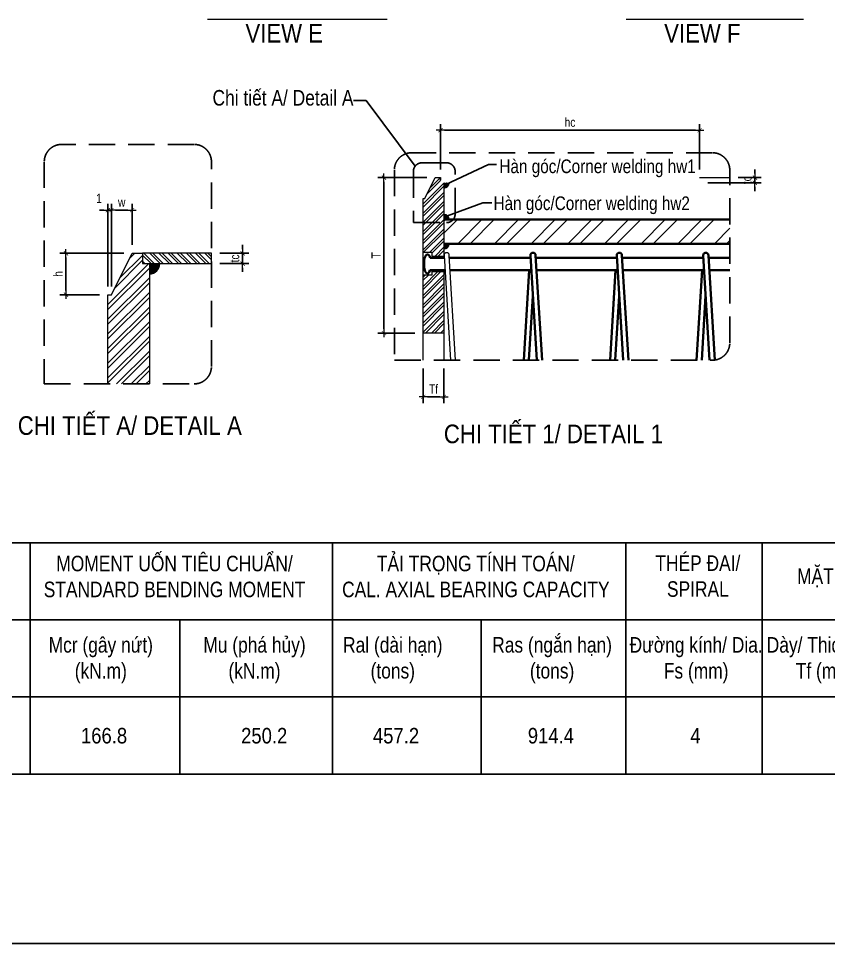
# Model space of a CAD drawing. Header units: millimetres. Extents: x -2123450 to -961021, y -260876 to 649159.
# Drawn here: x -1452974 to -1433439, y 92014 to 114337 of the extents above; entities that cross this region are included whole.
import ezdxf
from ezdxf.enums import TextEntityAlignment as Align

# ---------------------------------------------------------------- set-up
doc = ezdxf.new("R2010")
doc.units = ezdxf.units.MM
doc.header["$LTSCALE"] = 1000
doc.header["$MEASUREMENT"] = 0
doc.header["$PDMODE"] = 66
doc.linetypes.add('HIDDEN2', pattern=[4.7625, 3.175, -1.5875])
doc.layers.get('0').update_dxf_attribs({"linetype": 'CONTINUOUS'})
doc.layers.get('DEFPOINTS').update_dxf_attribs({"linetype": 'CONTINUOUS'})
for name, color, linetype, lineweight in [('4.DIM-F', 1, 'CONTINUOUS', 15), ('NDC_S_CONTINUOUS', 3, 'CONTINUOUS', 20), ('NDC_S_DIM', 1, 'CONTINUOUS', 9), ('NDC_S_HATCH MATERIAL', 8, 'CONTINUOUS', 13), ('NDC_S_REBAR', 4, 'CONTINUOUS', 35), ('NDC_S_VN TEXT', 7, 'CONTINUOUS', 9), ('netmanh', 6, 'CONTINUOUS', 15)]:
    doc.layers.add(name, color=color, linetype=linetype, lineweight=lineweight)
doc.styles.add('NDC_ARIAL', font='arial.ttf', dxfattribs={"width": 0.8})
doc.dimstyles.new('DIM', dxfattribs={"dimtxt": 0.03, "dimasz": 0.035, "dimexe": 0.03, "dimexo": 0.03, "dimgap": 0.005, "dimtad": 1, "dimdec": 0, "dimlfac": 10000, "dimzin": 0, "dimdsep": 46, "dimtxsty": 'NDC_ARIAL', "dimblk": 'DOTSMALL', "dimcen": 0.05, "dimclrd": 1, "dimclre": 1, "dimadec": 0, "dimazin": 0, "dimtfac": 1, "dimtdec": 0, "dimtofl": 0, "dimtmove": 0, "dimatfit": 3, "dimfxl": 0.03, "dimtolj": 1, "dimtzin": 0, "dimarcsym": 0})
doc.dimstyles.new('NDC_1-100', dxfattribs={"dimscale": 100, "dimtxt": 2.2, "dimasz": 1, "dimexe": 1.5, "dimexo": 2, "dimgap": 0.8, "dimtad": 1, "dimdec": 0, "dimdsep": 46, "dimtxsty": 'NDC_ARIAL', "dimblk": 'DIMMARK', "dimcen": 49999.938995, "dimdle": 1.5, "dimclrd": 1, "dimclre": 1, "dimclrt": 3, "dimadec": 0, "dimazin": 0, "dimtfac": 1, "dimtdec": 0, "dimtix": 1, "dimtmove": 2, "dimatfit": 3, "dimfxl": 1, "dimarcsym": 0})

# ---------------------------------------------------------------- blocks, each defined once
blk = doc.blocks.new('DIMMARK')
at = {"layer": 'NDC_S_DIM', "color": 1}
blk.add_line((-1.5, 0), (1, 0), dxfattribs=at)
at = {"layer": 'NDC_S_DIM', "color": 2, "const_width": 0.15}
blk.add_lwpolyline([(-0.5, -0.5), (0.5, 0.5)], dxfattribs=at)
blk = doc.blocks.new('*D502')
at = {"layer": 'DEFPOINTS', "color": 0, "transparency": 16777216}
for p in [(-1448321, 108671), (-1447568, 108671), (-1448321, 108421)]:
    blk.add_point(p, dxfattribs=at)
at = {"layer": 'NDC_S_DIM', "color": 1, "lineweight": -2, "transparency": 16777216}
for p, q in [((-1447568, 108771), (-1447568, 108871)), ((-1448121, 108671), (-1447418, 108671)), ((-1447568, 108421), (-1447568, 108671)), ((-1448121, 108421), (-1447418, 108421)), ((-1447568, 108321), (-1447568, 108221))]:
    blk.add_line(p, q, dxfattribs=at)
at = {"layer": 'NDC_S_DIM', "color": 1, "lineweight": -2, "transparency": 16777216, "xscale": 100, "yscale": 100, "zscale": 100}
for p, rotation in [((-1447568, 108671), 270), ((-1447568, 108421), 90)]:
    blk.add_blockref('DIMMARK', p, dxfattribs=dict(at, rotation=rotation))
at = {"layer": 'NDC_S_DIM', "color": 3, "transparency": 16777216, "insert": (-1447760, 108546), "char_height": 220, "attachment_point": 5, "rotation": 90, "style": 'NDC_ARIAL'}
blk.add_mtext('tc', dxfattribs=at)
blk = doc.blocks.new('*D503')
at = {"layer": 'DEFPOINTS', "color": 0, "transparency": 16777216}
for p in [(-1450818, 109712), (-1450818, 107671), (-1450735, 107671)]:
    blk.add_point(p, dxfattribs=at)
at = {"layer": 'NDC_S_DIM', "color": 1, "lineweight": -2, "transparency": 16777216}
for p, q in [((-1450818, 107871), (-1450818, 109862)), ((-1450735, 107871), (-1450735, 109862)), ((-1450918, 109712), (-1451018, 109712)), ((-1450735, 109712), (-1450818, 109712)), ((-1450635, 109712), (-1450535, 109712))]:
    blk.add_line(p, q, dxfattribs=at)
at = {"layer": 'NDC_S_DIM', "color": 1, "lineweight": -2, "transparency": 16777216, "xscale": 100, "yscale": 100, "zscale": 100}
blk.add_blockref('DIMMARK', (-1450818, 109712), dxfattribs=at)
at = {"layer": 'NDC_S_DIM', "color": 1, "lineweight": -2, "transparency": 16777216, "xscale": 100, "yscale": 100, "zscale": 100, "rotation": 180}
blk.add_blockref('DIMMARK', (-1450735, 109712), dxfattribs=at)
at = {"layer": 'NDC_S_DIM', "color": 3, "transparency": 16777216, "insert": (-1451034, 109998), "char_height": 220, "attachment_point": 5, "style": 'NDC_ARIAL'}
blk.add_mtext('1', dxfattribs=at)
blk = doc.blocks.new('*D504')
at = {"layer": 'DEFPOINTS', "color": 0, "transparency": 16777216}
for p in [(-1450235, 109712), (-1450235, 108671), (-1450735, 107671)]:
    blk.add_point(p, dxfattribs=at)
at = {"layer": 'NDC_S_DIM', "color": 1, "lineweight": -2, "transparency": 16777216}
for p, q in [((-1450735, 107871), (-1450735, 109862)), ((-1450235, 108871), (-1450235, 109862)), ((-1450635, 109712), (-1450335, 109712))]:
    blk.add_line(p, q, dxfattribs=at)
at = {"layer": 'NDC_S_DIM', "color": 1, "lineweight": -2, "transparency": 16777216, "xscale": 100, "yscale": 100, "zscale": 100, "rotation": 180}
blk.add_blockref('DIMMARK', (-1450735, 109712), dxfattribs=at)
at = {"layer": 'NDC_S_DIM', "color": 1, "lineweight": -2, "transparency": 16777216, "xscale": 100, "yscale": 100, "zscale": 100}
blk.add_blockref('DIMMARK', (-1450235, 109712), dxfattribs=at)
at = {"layer": 'NDC_S_DIM', "color": 3, "transparency": 16777216, "insert": (-1450485, 109902), "char_height": 220, "attachment_point": 5, "style": 'NDC_ARIAL'}
blk.add_mtext('w', dxfattribs=at)
blk = doc.blocks.new('*D505')
at = {"layer": 'DEFPOINTS', "color": 0, "transparency": 16777216}
for p in [(-1450235, 108671), (-1451830, 107671), (-1450818, 107671)]:
    blk.add_point(p, dxfattribs=at)
at = {"layer": 'NDC_S_DIM', "color": 1, "lineweight": -2, "transparency": 16777216}
for p, q in [((-1450435, 108671), (-1451980, 108671)), ((-1451830, 108571), (-1451830, 107771)), ((-1451018, 107671), (-1451980, 107671))]:
    blk.add_line(p, q, dxfattribs=at)
at = {"layer": 'NDC_S_DIM', "color": 1, "lineweight": -2, "transparency": 16777216, "xscale": 100, "yscale": 100, "zscale": 100}
for p, rotation in [((-1451830, 108671), 90), ((-1451830, 107671), 270)]:
    blk.add_blockref('DIMMARK', p, dxfattribs=dict(at, rotation=rotation))
at = {"layer": 'NDC_S_DIM', "color": 3, "transparency": 16777216, "insert": (-1452020, 108171), "char_height": 220, "attachment_point": 5, "rotation": 90, "style": 'NDC_ARIAL'}
blk.add_mtext('h', dxfattribs=at)
blk = doc.blocks.new('*D506')
at = {"layer": 'DEFPOINTS', "color": 0, "transparency": 16777216}
for p in [(-1442798, 111640), (-1442798, 110496), (-1436548, 110496)]:
    blk.add_point(p, dxfattribs=at)
at = {"layer": 'NDC_S_DIM', "color": 1, "lineweight": -2, "transparency": 16777216}
for p, q in [((-1442798, 110696), (-1442798, 111790)), ((-1436648, 111640), (-1442698, 111640)), ((-1436548, 110696), (-1436548, 111790))]:
    blk.add_line(p, q, dxfattribs=at)
at = {"layer": 'NDC_S_DIM', "color": 1, "lineweight": -2, "transparency": 16777216, "xscale": 100, "yscale": 100, "zscale": 100, "rotation": 180}
blk.add_blockref('DIMMARK', (-1442798, 111640), dxfattribs=at)
at = {"layer": 'NDC_S_DIM', "color": 1, "lineweight": -2, "transparency": 16777216, "xscale": 100, "yscale": 100, "zscale": 100}
blk.add_blockref('DIMMARK', (-1436548, 111640), dxfattribs=at)
at = {"layer": 'NDC_S_DIM', "color": 3, "transparency": 16777216, "insert": (-1439673, 111832), "char_height": 220, "attachment_point": 5, "style": 'NDC_ARIAL'}
blk.add_mtext('hc', dxfattribs=at)
blk = doc.blocks.new('*D507')
at = {"layer": 'DEFPOINTS', "color": 0, "transparency": 16777216}
for p in [(-1436548, 110371), (-1435820, 110496), (-1435214, 110371)]:
    blk.add_point(p, dxfattribs=at)
at = {"layer": 'NDC_S_DIM', "color": 1, "lineweight": -2, "transparency": 16777216}
for p, q in [((-1435214, 110596), (-1435214, 110696)), ((-1436348, 110371), (-1435064, 110371)), ((-1435620, 110496), (-1435064, 110496)), ((-1435214, 110496), (-1435214, 110371)), ((-1435214, 110271), (-1435214, 110171))]:
    blk.add_line(p, q, dxfattribs=at)
at = {"layer": 'NDC_S_DIM', "color": 1, "lineweight": -2, "transparency": 16777216, "xscale": 100, "yscale": 100, "zscale": 100}
for p, rotation in [((-1435214, 110496), 270), ((-1435214, 110371), 90)]:
    blk.add_blockref('DIMMARK', p, dxfattribs=dict(at, rotation=rotation))
at = {"layer": 'NDC_S_DIM', "color": 3, "transparency": 16777216, "insert": (-1435405, 110434), "char_height": 220, "attachment_point": 5, "rotation": 90, "style": 'NDC_ARIAL'}
blk.add_mtext('tc', dxfattribs=at)
blk = doc.blocks.new('*D527')
at = {"layer": 'DEFPOINTS', "color": 0, "transparency": 16777216}
for p in [(-1443214, 106091), (-1442714, 106091), (-1442714, 105204)]:
    blk.add_point(p, dxfattribs=at)
at = {"layer": 'NDC_S_DIM', "color": 1, "lineweight": -2, "transparency": 16777216}
for p, q in [((-1443214, 105891), (-1443214, 105054)), ((-1442714, 105891), (-1442714, 105054)), ((-1443114, 105204), (-1442814, 105204))]:
    blk.add_line(p, q, dxfattribs=at)
at = {"layer": 'NDC_S_DIM', "color": 1, "lineweight": -2, "transparency": 16777216, "xscale": 100, "yscale": 100, "zscale": 100, "rotation": 180}
blk.add_blockref('DIMMARK', (-1443214, 105204), dxfattribs=at)
at = {"layer": 'NDC_S_DIM', "color": 1, "lineweight": -2, "transparency": 16777216, "xscale": 100, "yscale": 100, "zscale": 100}
blk.add_blockref('DIMMARK', (-1442714, 105204), dxfattribs=at)
at = {"layer": 'NDC_S_DIM', "color": 3, "transparency": 16777216, "insert": (-1442964, 105396), "char_height": 220, "attachment_point": 5, "style": 'NDC_ARIAL'}
blk.add_mtext('Tf', dxfattribs=at)
blk = doc.blocks.new('*D528')
at = {"layer": 'DEFPOINTS', "color": 0, "transparency": 16777216}
for p in [(-1442923, 110496), (-1444161, 106746), (-1443214, 106746)]:
    blk.add_point(p, dxfattribs=at)
at = {"layer": 'NDC_S_DIM', "color": 1, "lineweight": -2, "transparency": 16777216}
for p, q in [((-1443123, 110496), (-1444311, 110496)), ((-1444161, 110396), (-1444161, 106846)), ((-1443414, 106746), (-1444311, 106746))]:
    blk.add_line(p, q, dxfattribs=at)
at = {"layer": 'NDC_S_DIM', "color": 1, "lineweight": -2, "transparency": 16777216, "xscale": 100, "yscale": 100, "zscale": 100}
for p, rotation in [((-1444161, 110496), 90), ((-1444161, 106746), 270)]:
    blk.add_blockref('DIMMARK', p, dxfattribs=dict(at, rotation=rotation))
at = {"layer": 'NDC_S_DIM', "color": 3, "transparency": 16777216, "insert": (-1444351, 108621), "char_height": 220, "attachment_point": 5, "rotation": 90, "style": 'NDC_ARIAL'}
blk.add_mtext('T', dxfattribs=at)
blk = doc.blocks.new('_DotSmall')
at = {"color": 0, "linetype": 'ByBlock', "lineweight": 9, "const_width": 0.5}
blk.add_lwpolyline([(-0.0625, 0, 1), (0.0625, 0, 1)], format="xyb", close=True, dxfattribs=at)

msp = doc.modelspace()

# ---------------------------------------------------------------- hatches: boundary and pattern name
at = {"layer": 'NDC_S_HATCH MATERIAL'}
h = msp.add_hatch(dxfattribs=at)
h.set_pattern_fill('ANSI32', color=256, scale=416.666667)
h.set_pattern_definition([(45, (-3050691.9, 739271.64), (-110.485435, 110.485435), []), (45, (-3050618.24, 739271.64), (-110.485435, 110.485435), [])])
h.paths.add_polyline_path([(-1442714.24, 108227.47), (-1443005.9, 108227.47), (-1443005.9, 108144.14), (-1443214.24, 108144.14), (-1443214.24, 106746.22), (-1442714.24, 106746.22)])
h.paths.add_polyline_path([(-1443214.24, 108685.8), (-1443005.9, 108685.8), (-1443005.9, 108602.47), (-1442714.24, 108602.47), (-1442714.24, 110371.22), (-1442797.57, 110371.22), (-1442797.57, 110496.22), (-1442922.57, 110496.22), (-1443172.57, 109996.22), (-1443214.24, 109996.22)])
h = msp.add_hatch(dxfattribs=at)
h.set_pattern_fill('ANSI37', color=256, scale=208.333333)
h.set_pattern_definition([(45, (-1801327.274, -120218.204), (-18.4142391, 18.4142391), []), (135, (-1801327.274, -120218.204), (-18.4142391, -18.4142391), [])])
edge = h.paths.add_edge_path()
edge.add_line((-1442589.24, 110371.22), (-1442714.24, 110371.22))
edge.add_line((-1442714.24, 110371.22), (-1442714.24, 110246.22))
edge.add_arc((-1442714.24, 110371.22), 125, 270, 360)
h = msp.add_hatch(dxfattribs=at)
h.set_pattern_fill('ANSI37', color=256, scale=208.333333)
h.set_pattern_definition([(45, (-1902157.888, -482939.693), (-18.4142391, 18.4142391), []), (135, (-1902157.888, -482939.693), (-18.4142391, -18.4142391), [])])
h.paths.add_polyline_path([(-1442714.24, 109610.52), (-1442714.24, 109485.52), (-1442589.24, 109485.52, 0.41421356)])
h = msp.add_hatch(dxfattribs=at)
h.set_pattern_fill('ANSI32', color=256, scale=1666.666667)
h.set_pattern_definition([(45, (-1089736.9, 115062.5), (-441.9417, 441.9417), []), (45, (-1089442.3, 115062.5), (-441.9417, 441.9417), [])])
h.paths.add_polyline_path([(-1435820.41, 109485.52), (-1442714.24, 109485.52), (-1442714.24, 108902.19), (-1435820.41, 108902.19)])
h = msp.add_hatch(dxfattribs=at)
h.set_pattern_fill('ANSI37', color=256, scale=208.333333)
h.set_pattern_definition([(45, (-1902157.888, -483523.026), (-18.4142391, 18.4142391), []), (135, (-1902157.888, -483523.026), (-18.4142391, -18.4142391), [])])
h.paths.add_polyline_path([(-1442714.24, 108777.19), (-1442714.24, 108902.19), (-1442589.24, 108902.19, -0.41421356)])
h = msp.add_hatch(dxfattribs=at)
h.set_pattern_fill('ANSI32', color=256, scale=666.666667)
h.set_pattern_definition([(45, (-1520747.1, -16944), (-176.7767, 176.7767), []), (45, (-1520629.26, -16944), (-176.7767, 176.7767), [])])
h.paths.add_polyline_path([(-1449818.43, 108420.74), (-1449985.09, 108420.74), (-1449985.09, 108670.74), (-1450235.09, 108670.74), (-1450735.09, 107670.74), (-1450818.43, 107670.74), (-1450818.43, 105518.67), (-1449818.43, 105518.67)])
h = msp.add_hatch(dxfattribs=at)
h.set_pattern_fill('ANSI32', color=256, scale=416.666667, angle=90)
h.set_pattern_definition([(135, (-1587400.36, -62432.62), (-110.48543, -110.48543), []), (135, (-1587400.36, -62358.96), (-110.48543, -110.48543), [])])
h.paths.add_polyline_path([(-1449985.09, 108670.74), (-1449985.09, 108420.74), (-1448321.34, 108420.74), (-1448321.34, 108670.74)])
h = msp.add_hatch(color=256, dxfattribs=at)
h.dxf.hatch_style = 1
edge = h.paths.add_edge_path()
edge.add_line((-1449568.43, 108420.74), (-1449818.43, 108420.74))
edge.add_line((-1449818.43, 108420.74), (-1449818.43, 108170.74))
edge.add_arc((-1449818.43, 108420.74), 250, 270, 360)

# ---------------------------------------------------------------- linework, layer by layer
for p, q in [((-1467022.14, 101683.7), (-1414575.18, 101683.7)), ((-1452694.04, 101683.7), (-1452694.04, 96103.35)), ((-1445403.08, 101683.7), (-1445403.08, 96103.35)), ((-1438330.71, 101683.7), (-1438330.71, 96103.35)), ((-1435037.69, 101683.7), (-1435037.69, 96103.35)), ((-1467022.14, 99823.59), (-1414575.18, 99823.59)), ((-1449080.43, 99823.59), (-1449080.43, 96103.35)), ((-1441813.7, 99823.59), (-1441813.7, 96103.35)), ((-1459284.15, 97963.47), (-1414575.18, 97963.47)), ((-1467022.14, 96103.35), (-1414575.18, 96103.35))]:
    msp.add_line(p, q)
at = {"linetype": 'HIDDEN2', "ltscale": 0.2}
for points in [[(-1452352.21, 105518.67), (-1448738.01, 105518.67, 0.41421356), (-1448321.34, 105935.33), (-1448321.34, 110881.47, 0.41421356), (-1448738.01, 111298.14), (-1451935.54, 111298.14, 0.41421356), (-1452352.21, 110881.47)], [(-1436237.08, 111097.21), (-1443492.79, 111097.21, 0.41421356), (-1443909.46, 110680.54), (-1443909.46, 106091.08), (-1436237.08, 106091.08, 0.41421356), (-1435820.41, 106507.75), (-1435820.41, 110680.54, 0.41421356)], [(-1443450.99, 109409.88), (-1442651.61, 109409.88, 0.41421356), (-1442443.27, 109618.22), (-1442443.27, 110646.42, 0.41421356), (-1442651.61, 110854.75), (-1443242.66, 110854.75, 0.41421356), (-1443450.99, 110646.42)]]:
    msp.add_lwpolyline(points, format="xyb", close=True, dxfattribs=at)
at = {"layer": '4.DIM-F'}
for p, q in [((-1448420.04, 114320.75), (-1444080.05, 114320.75)), ((-1438321.35, 114320.75), (-1434038.09, 114320.75))]:
    msp.add_line(p, q, dxfattribs=at)
at = {"layer": 'DEFPOINTS'}
msp.add_lwpolyline([(-1528125.18, 181113.77), (-1401975.18, 181113.77), (-1401975.18, 92013.77), (-1528125.18, 92013.77)], close=True, dxfattribs=at)
at = {"layer": 'NDC_S_CONTINUOUS'}
for p, q in [((-1442797.57, 110433.72), (-1442797.57, 110496.22)), ((-1442714.24, 110371.22), (-1442714.24, 108558.72)), ((-1436547.57, 110496.22), (-1435820.41, 110496.22)), ((-1443005.9, 108685.8), (-1443214.24, 108685.8)), ((-1443005.9, 108685.8), (-1443005.9, 108602.47)), ((-1443005.9, 108602.47), (-1442714.24, 108602.47)), ((-1442714.24, 108267.05), (-1442714.24, 106091.08)), ((-1443005.9, 108144.14), (-1443214.24, 108144.14)), ((-1443005.9, 108227.47), (-1443005.9, 108144.14)), ((-1443005.9, 108227.47), (-1442714.24, 108227.47)), ((-1442714.24, 106746.22), (-1443214.24, 106746.22))]:
    msp.add_line(p, q, dxfattribs=at)
for points in [[(-1443214.24, 106091.08), (-1443214.24, 109996.22), (-1443172.57, 109996.22), (-1442922.57, 110496.22), (-1442797.57, 110496.22), (-1442797.57, 110433.72)], [(-1450818.43, 105518.67), (-1450818.43, 107670.74), (-1450735.09, 107670.74), (-1450235.09, 108670.74), (-1449985.09, 108670.74), (-1449985.09, 108420.74), (-1449818.43, 108420.74), (-1449818.43, 105518.67)]]:
    msp.add_lwpolyline(points, dxfattribs=at)
msp.add_lwpolyline([(-1449985.09, 108420.74), (-1448321.34, 108420.74), (-1448321.34, 108670.74), (-1449985.09, 108670.74)], close=True, dxfattribs=at)
msp.add_arc((-1442714.24, 110371.22), 125, 270, 0, dxfattribs=at)
at = {"layer": 'NDC_S_HATCH MATERIAL'}
msp.add_lwpolyline([(-1442430.95, 106091.08), (-1442586.36, 108621.17, 0.99812057), (-1442711.6, 108621.17), (-1442556.19, 106091.08)], format="xyb", dxfattribs=at)
for centre, start, end in [((-1442714.24, 109485.52), 0, 90), ((-1442714.24, 108902.19), 270, 0)]:
    msp.add_arc(centre, 125, start, end, dxfattribs=at)
at = {"layer": 'NDC_S_REBAR'}
for p, q in [((-1443047.57, 108558.72), (-1442714, 108558.72)), ((-1442582.53, 108558.72), (-1440624.43, 108558.72)), ((-1440628.27, 108621.17), (-1440633.07, 108558.72)), ((-1440472.85, 106091.08), (-1440628.27, 108621.17)), ((-1440347.62, 106091.08), (-1440503.03, 108621.17)), ((-1440499.19, 108558.72), (-1438541.1, 108558.72)), ((-1438544.93, 108621.17), (-1438549.74, 108558.72)), ((-1438389.52, 106091.08), (-1438544.93, 108621.17)), ((-1438264.29, 106091.08), (-1438419.7, 108621.17)), ((-1438415.86, 108558.72), (-1436547.57, 108558.72)), ((-1436547.57, 108558.72), (-1436457.76, 108558.72)), ((-1436461.6, 108621.17), (-1436466.4, 108558.72)), ((-1436306.19, 106091.08), (-1436461.6, 108621.17)), ((-1436180.95, 106091.08), (-1436336.36, 108621.17)), ((-1436332.53, 108558.72), (-1435820.41, 108558.72)), ((-1443047.57, 108267.05), (-1442689.85, 108267.05)), ((-1442564.61, 108267.05), (-1440606.51, 108267.05)), ((-1440655.52, 108267.05), (-1440789.18, 106091.08)), ((-1440481.28, 108267.05), (-1438523.18, 108267.05)), ((-1438572.18, 108267.05), (-1438705.84, 106091.08)), ((-1438397.94, 108267.05), (-1436547.57, 108267.05)), ((-1436488.85, 108267.05), (-1436622.51, 106091.08)), ((-1436547.57, 108267.05), (-1436439.85, 108267.05)), ((-1436314.61, 108267.05), (-1435820.41, 108267.05)), ((-1440568.4, 107646.52), (-1440663.94, 106091.08)), ((-1438485.06, 107646.52), (-1438580.61, 106091.08)), ((-1436401.73, 107646.52), (-1436497.27, 106091.08))]:
    msp.add_line(p, q, dxfattribs=at)
for points in [[(-1435820.41, 109485.52), (-1442714.24, 109485.52)], [(-1442714.24, 108902.19), (-1435820.41, 108902.19)]]:
    msp.add_lwpolyline(points, dxfattribs=at)
for centre in [(-1440565.77, 108621.17), (-1438482.43, 108621.17), (-1436399.1, 108621.17)]:
    msp.add_arc(centre, 62.5, 0, 180, dxfattribs=at)
msp.add_ellipse((-1443111.19, 108414.97), major_axis=(0, 229), ratio=0.36390241, start_param=5.39102476, end_param=10.29333761, dxfattribs=at)
at = {"layer": 'netmanh'}
msp.add_arc((-1449818.43, 108420.74), 250, 270, 0, dxfattribs=at)

# ---------------------------------------------------------------- texts
at = {"layer": 'NDC_S_VN TEXT', "lineweight": 70, "style": 'NDC_ARIAL', "width": 0.85}
for s, p in [('VIEW E', (-1447500.48, 113756.25)), ('VIEW F', (-1437401.8, 113756.25))]:
    msp.add_text(s, height=450, dxfattribs=at).set_placement(p)
at = {"layer": 'NDC_S_VN TEXT', "style": 'NDC_ARIAL', "width": 0.8}
for s, p in [('Hàn góc/Corner welding hw1', (-1441375.69, 110604.91)), ('Hàn góc/Corner welding hw2', (-1441517.41, 109713.35))]:
    msp.add_text(s, height=330, dxfattribs=at).set_placement(p)
at = {"layer": 'NDC_S_VN TEXT', "lineweight": 70, "style": 'NDC_ARIAL', "width": 0.85}
for s, p in [('CHI TIẾT A/ DETAIL A', (-1450290.13, 104288.3)), ('CHI TIẾT 1/ DETAIL 1', (-1440073.27, 104087.37))]:
    msp.add_text(s, height=450, dxfattribs=at).set_placement(p, align=Align.CENTER)
at = {"layer": 'NDC_S_VN TEXT', "style": 'NDC_ARIAL', "width": 0.85}
for s, p in [('166.8', (-1450911.16, 96841.43)), ('250.2', (-1447048.78, 96841.43)), ('457.2', (-1443869.42, 96841.43)), ('914.4', (-1440133.67, 96841.43)), ('4', (-1436647.83, 96841.43))]:
    msp.add_text(s, height=375, dxfattribs=at).set_placement(p, align=Align.CENTER)
at = {"layer": 'NDC_S_VN TEXT', "insert": (-1444894.89, 112230.5), "char_height": 375, "attachment_point": 9, "style": 'NDC_ARIAL'}
msp.add_mtext('{\\fArial|b0|i0|c0|p34;Chi tiết A/ Detail A}', dxfattribs=at)
at = {"layer": 'NDC_S_VN TEXT', "char_height": 375, "attachment_point": 2, "style": 'NDC_ARIAL'}
for s, width, insert in [('MOMENT UỐN TIÊU CHUẨN/ STANDARD BENDING MOMENT', 7590.2044, (-1449211.11, 101371.05)), ('TẢI TRỌNG TÍNH TOÁN/\\PCAL. AXIAL BEARING CAPACITY', 7645.1428, (-1441944.37, 101371.05)), ('THÉP ĐAI/ SPIRAL', 3315.9246, (-1436589.66, 101380.33)), ('MẶT BÍCH/ END FLANGE', 5725.6224, (-1431740.48, 101066.52)), ('Mcr (gây nứt)\\P(kN.m)', 3602.3164, (-1450989.1, 99408.57)), ('Mu (phá hủy)\\P(kN.m)', 2755.2997, (-1447282.47, 99408.57)), ('Ral (dài hạn)\\P(tons)', 3552.2474, (-1443947.36, 99408.57)), ('Ras (ngắn hạn)\\P(tons)', 3615.3643, (-1440105.25, 99408.57)), ('Đường kính/ Dia. Fs (mm)', 3521.7925, (-1436631.09, 99408.57)), ('Dày/ Thickness Tf (mm)', 3146.0894, (-1433496.41, 99408.57))]:
    msp.add_mtext_dynamic_manual_height_columns(s, width=width, gutter_width=0.37, heights=[0], dxfattribs=dict(at, insert=insert))

# ---------------------------------------------------------------- dimensions: what is measured, and where the dimension line sits
at = {"layer": 'NDC_S_DIM'}
for base, p1, p2, text, picture, middle in [((-1442797.57, 111640.16), (-1436547.57, 110496.22), (-1442797.57, 110496.22), 'hc', '*D506', (-1439672.57, 111831.96)), ((-1450235.09, 109712.14), (-1450735.09, 107670.74), (-1450235.09, 108670.74), 'w', '*D504', (-1450485.09, 109902.14)), ((-1442714.24, 105203.81), (-1443214.24, 106091.08), (-1442714.24, 106091.08), 'Tf', '*D527', (-1442964.24, 105395.68))]:
    dim = msp.add_linear_dim(base=base, p1=p1, p2=p2, text=text, dimstyle='NDC_1-100', dxfattribs=at)
    dim.commit()
    dim.dimension.update_dxf_attribs({"geometry": picture, "text_midpoint": middle})
for base, p1, p2, text, picture, middle in [((-1444160.87, 106746.22), (-1442922.57, 110496.22), (-1443214.24, 106746.22), 'T', '*D528', (-1444350.87, 108621.22)), ((-1435213.61, 110371.22), (-1435820.41, 110496.22), (-1436547.57, 110371.22), 'tc', '*D507', (-1435405.41, 110433.72)), ((-1451829.9, 107670.74), (-1450235.09, 108670.74), (-1450818.43, 107670.74), 'h', '*D505', (-1452019.9, 108170.74)), ((-1447568.39, 108670.74), (-1448321.34, 108420.74), (-1448321.34, 108670.74), 'tc', '*D502', (-1447760.19, 108545.74))]:
    dim = msp.add_linear_dim(base=base, p1=p1, p2=p2, angle=90, text=text, dimstyle='NDC_1-100', dxfattribs=at)
    dim.commit()
    dim.dimension.update_dxf_attribs({"geometry": picture, "text_midpoint": middle})
dim = msp.add_linear_dim(base=(-1450818.43, 109712.14), p1=(-1450735.09, 107670.74), p2=(-1450818.43, 107670.74), text='1', dimstyle='NDC_1-100', dxfattribs=at)
dim.commit()
dim.dimension.update_dxf_attribs({"geometry": '*D503', "text_midpoint": (-1451033.73, 109997.81), "dimtype": 160})

# ---------------------------------------------------------------- leaders
at = {"layer": 'NDC_S_DIM', "annotation_type": 0, "has_hookline": 1, "hookline_direction": 1, "text_width": 3380.42}
msp.add_leader([(-1443405.08, 110776.88), (-1444588.17, 112355.5), (-1444894.88, 112355.5)], dimstyle='DIM', override={"dimgap": 0.005, "dimtad": 0}, dxfattribs=at)
at = {"layer": 'NDC_S_DIM'}
for points in [[(-1442670.04, 110327.03), (-1441640.54, 110815.54), (-1441447.25, 110815.54)], [(-1442625.85, 109573.91), (-1441775.23, 109890.38), (-1441561.79, 109890.38)]]:
    msp.add_leader(points, dimstyle='DIM', override={"dimgap": 0.005, "dimtad": 0}, dxfattribs=at)

doc.saveas('drawing.dxf')
